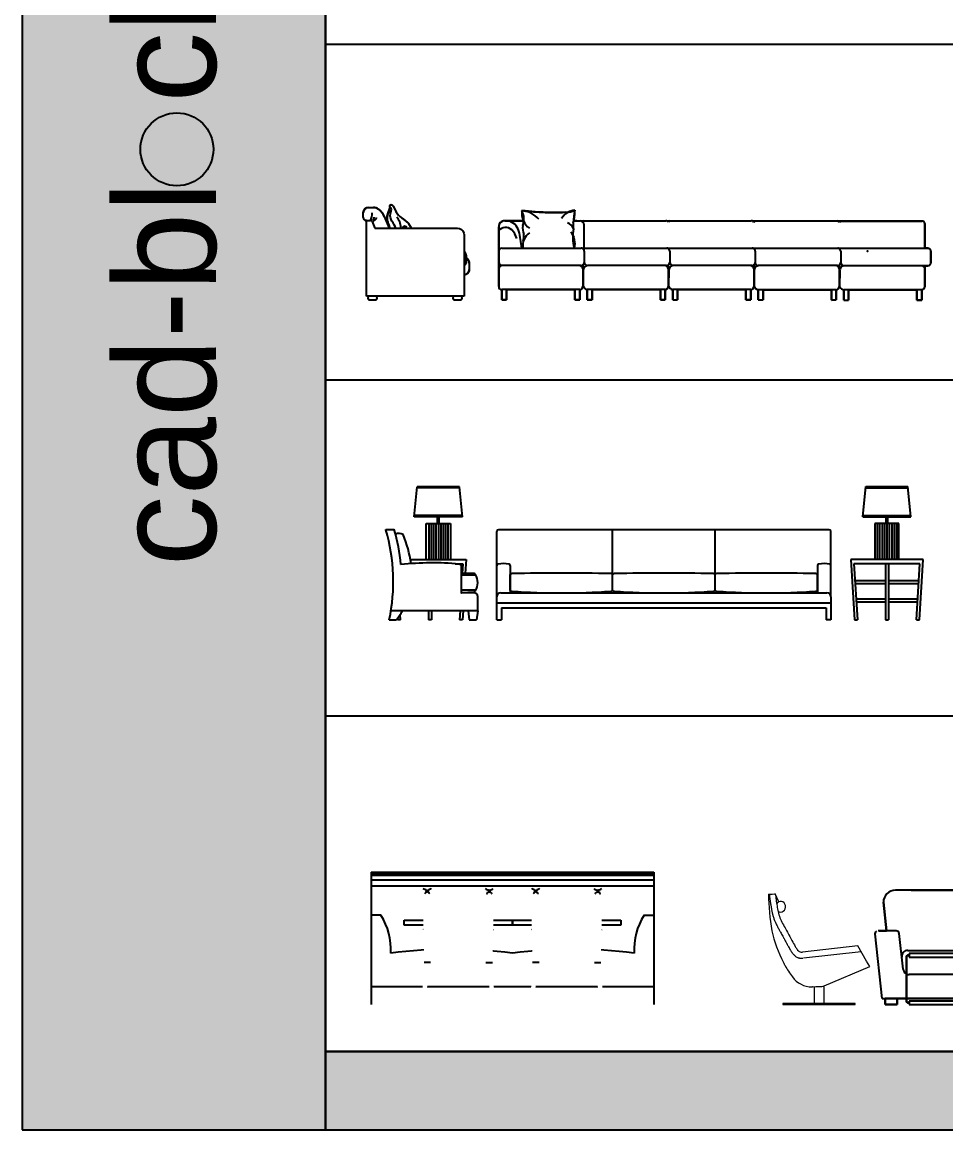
# Model space of a CAD drawing. Header units: millimetres. Extents: x 4532 to 35436, y 20123 to 38427.
# Drawn here: x 4532 to 12199, y 20123 to 29318 of the extents above; entities that cross this region are included whole.
import ezdxf

# ---------------------------------------------------------------- set-up
doc = ezdxf.new("R2010")
doc.units = ezdxf.units.MM
doc.set_wipeout_variables(frame=1)
doc.layers.add('www.cad-blocks.net', color=7, linetype='Continuous')
doc.styles.get("Standard").update_dxf_attribs({"font": 'arial.ttf'})

# ---------------------------------------------------------------- blocks, each defined once
blk = doc.blocks.new('A$C1F6B1EBF')
for p, q in [((0.6, 733.4), (4.7, 745.8)), ((4.7, 745.8), (12.9, 757.1)), ((12.9, 757.1), (22.5, 764.4)), ((22.5, 764.4), (32, 768.3)), ((32, 768.3), (41.7, 769.9)), ((41.7, 769.9), (91.9, 769.6)), ((44, 770), (84.7, 770)), ((91.9, 769.6), (106.1, 766.4)), ((106.1, 766.4), (125.2, 756.1)), ((125.2, 756.1), (142.9, 740.2)), ((142.9, 740.2), (155.7, 725.2)), ((206.5, 723.5), (220.9, 762.1)), ((218.9, 783), (223, 789)), ((219.7, 778), (218.9, 783)), ((223.9, 771.7), (219.7, 778)), ((220.9, 762.1), (223.9, 771.7)), ((223, 789), (231.4, 792.7)), ((231.4, 792.7), (237.6, 791.2)), ((237.6, 791.2), (242.3, 787.7)), ((242.3, 787.7), (250.4, 776.9)), ((250.4, 776.9), (259.4, 759.2)), ((259.4, 759.2), (271.9, 733.3)), ((0, 727.1), (0.6, 733.4)), ((0, 687.5), (0, 727.1)), ((0, 687.5), (0, 726)), ((0.6, 681.7), (0, 687.5)), ((4.9, 671.8), (0.6, 681.7)), ((13.8, 663.6), (4.9, 671.8)), ((20, 661), (13.8, 663.6)), ((27.5, 660), (20, 661)), ((27.5, 33), (27.5, 660)), ((27.5, 660), (60.5, 660)), ((27.5, 33), (27.5, 660)), ((72.6, 652), (95.7, 597.8)), ((155.7, 725.2), (173.8, 695.1)), ((173.8, 695.1), (184.2, 670.7)), ((173.8, 695.1), (215.3, 597.8)), ((184.2, 670.7), (201.6, 630)), ((197.7, 675.3), (199.2, 696.1)), ((201.2, 653.1), (197.7, 675.3)), ((199.2, 696.1), (206.5, 723.5)), ((207.9, 632.4), (201.2, 653.1)), ((271.9, 733.3), (291.7, 705.9)), ((291.7, 705.9), (321, 680.6)), ((321, 680.6), (351.7, 656.6)), ((351.7, 656.6), (374.6, 635)), ((95.7, 597.8), (781.5, 597.8)), ((201.6, 630), (215.3, 597.8)), ((215.4, 610.1), (207.9, 632.4)), ((215.3, 597.8), (219.4, 597.8)), ((219.4, 597.8), (215.4, 610.1)), ((374.6, 635), (390.2, 614.7)), ((390.2, 614.7), (398.3, 597.8)), ((398.3, 597.8), (781.5, 597.8)), ((781.5, 597.8), (799.5, 594.8)), ((799.5, 594.8), (816.2, 585.5)), ((816.2, 585.5), (826.9, 573.9)), ((826.9, 573.9), (834.7, 557)), ((834.7, 557), (836.5, 542.8)), ((836.5, 542.7), (836, 286)), ((836.5, 542.8), (836.2, 405.2)), ((836.2, 405.2), (842.8, 398)), ((842.8, 398), (849.4, 385.6)), ((849.4, 385.6), (852.5, 368.5)), ((852.5, 368.5), (852.5, 348.8)), ((852.5, 368.5), (852.5, 348.8)), ((836, 286), (836, 211.2)), ((852.5, 348.8), (862.5, 343.1)), ((852.5, 348.8), (852.5, 308)), ((862.5, 343.1), (874.2, 329.8)), ((874.2, 329.8), (879.7, 312.8)), ((879.7, 312.8), (880, 308)), ((880, 308), (880, 255.2)), ((880, 308), (880, 255.2)), ((844.7, 212.1), (836, 211.2)), ((836, 211.2), (836, 33)), ((836, 211.2), (836, 33)), ((856, 216), (844.7, 212.1)), ((867.1, 224.1), (856, 216)), ((874.2, 233.3), (867.1, 224.1)), ((878.5, 243.7), (874.2, 233.3)), ((880, 255.2), (878.5, 243.7)), ((49.5, 33), (27.5, 33)), ((49.5, 33), (27.5, 33)), ((836, 33), (49.5, 33)), ((753.5, 33), (104.5, 33)), ((836, 33), (808.5, 33)), ((104.5, 0), (49.5, 0)), ((808.5, 0), (753.5, 0))]:
    blk.add_line(p, q)
at = {"ltscale": 40}
for p, q in [((104.5, 33), (49.5, 33)), ((808.5, 33), (753.5, 33))]:
    blk.add_line(p, q, dxfattribs=at)
for centre, radius, start, end in [((44, 726), 44, 90, 180), ((84.7, 704), 66, 52.11032, 90), ((23.1, 624.9), 166.3, 24.99914, 52.11032), ((27.5, 687.5), 27.5, 180, 270), ((-85.1, 725.5), 159.6, 335.76801, 359.93176), ((60.5, 646.8), 13.2, 23.09682, 90), ((64.7, 705), 51.8, 283.04743, 337.80231), ((61, 688.3), 28.7, 306.83359, 359.98797), ((668.5, 751.9), 474.8, 195.82685, 198.94025), ((803, 368.5), 49.5, 0, 47.80727), ((829.2, 308.3), 23.3, 286.93736, 359.32285), ((836, 308), 44, 0, 67.97569), ((836, 255.2), 44, 270, 0), ((56.3, 16.5), 17.9, 112.52298, 247.47702), ((97.6, 16.5), 17.9, 292.52298, 67.47702), ((760.3, 16.5), 17.9, 112.52298, 247.47702), ((801.6, 16.5), 17.9, 292.52298, 67.47702)]:
    blk.add_arc(centre, radius, start, end)
for points, knots in [([(220.9, 762.1), (216.7, 751.3), (205.6, 723.2), (191.7, 674.6), (205.1, 639.6), (211.7, 622.4)], [0, 0, 0, 0, 43.880011, 113.88811, 181.105503, 181.105503, 181.105503, 181.105503]), ([(270.1, 597.8), (266.3, 615.4), (231.8, 653.8), (216.9, 710.6), (244, 756.6), (213.2, 780.5), (241, 805.9), (263.4, 745.9), (294.4, 695.1), (354.7, 660.8), (392.3, 615.5), (398.3, 597.8)], [250.972035, 250.972035, 250.972035, 250.972035, 331.298297, 407.414024, 468.074445, 497.23843, 508.759059, 583.909754, 635.076571, 760.97864, 832.377531, 832.377531, 832.377531, 832.377531]), ([(309.8, 597.8), (309.9, 597.9), (314.7, 639.3), (297.2, 663.4), (279.6, 687.5)], [135.008283, 135.008283, 135.008283, 135.008283, 135.216661, 253.286016, 253.286016, 253.286016, 253.286016]), ([(361.9, 605.4), (353, 610.2), (338.5, 618), (325.7, 604), (321.4, 597.8)], [0, 0, 0, 0, 33.595918, 54.293624, 54.293624, 54.293624, 54.293624])]:
    blk.add_open_spline(points, degree=3, knots=knots)
blk = doc.blocks.new('A$C3D852B6F')
for p, q in [((192, 742.6), (191.2, 726)), ((301.9, 731.6), (192, 742.6)), ((605.8, 741.6), (587.1, 735)), ((630.9, 746), (605.8, 741.6)), ((631.6, 717.6), (630.9, 746)), ((33, 656.4), (11.5, 642.5)), ((50.1, 658.3), (33, 656.4)), ((206, 658.3), (50.1, 658.3)), ((50.1, 658.3), (75.1, 658.3)), ((75.1, 658.3), (208.8, 658.3)), ((191.2, 726), (193.9, 696.3)), ((193.9, 696.3), (202, 667.9)), ((202, 667.9), (206, 658.3)), ((435.5, 726.4), (301.9, 731.6)), ((578.1, 730.6), (435.5, 726.4)), ((587.1, 735), (578.1, 730.6)), ((619.6, 658.3), (677.6, 658.3)), ((622.9, 658.3), (625.1, 667.1)), ((648.6, 658.3), (622.9, 658.3)), ((625.1, 667.1), (628.8, 686.1)), ((628.8, 686.1), (631.6, 717.6)), ((3516.1, 656.7), (648.6, 658.3)), ((710.2, 658.3), (1387.2, 658.3)), ((1419.8, 658.3), (2096.8, 658.3)), ((2129.4, 657.5), (2806.5, 657.5)), ((2839.1, 656.7), (3516.1, 656.7)), ((3519.5, 656.4), (3516.1, 656.7)), ((3530.2, 650.8), (3519.5, 656.4)), ((3534.5, 644.5), (3530.2, 650.8)), ((3536.1, 636.7), (3534.5, 644.5)), ((3.4, 629.4), (0, 612)), ((0, 612), (0.1, 608.3)), ((0.1, 608.3), (0.1, 112.3)), ((0.1, 112.3), (0.1, 608.3)), ((11.5, 642.5), (3.4, 629.4)), ((709.8, 407.4), (709.8, 623.5)), ((3536, 430.8), (3536.1, 636.7)), ((3536.1, 636.7), (3536, 430.8)), ((25.1, 432.4), (685.1, 432.4)), ((709.8, 432.4), (1394.8, 432.4)), ((710.1, 407.4), (710.1, 312.4)), ((1394.8, 432.4), (2104.4, 432.4)), ((1419.8, 407.4), (1419.8, 312.4)), ((2104.4, 432.4), (2814, 431.6)), ((2129.4, 407.4), (2129.4, 312.4)), ((2814, 431.6), (3562.3, 430.8)), ((2839, 406.6), (2839, 311.6)), ((3562.3, 430.8), (3536, 430.8)), ((3568.7, 429.3), (3562.3, 430.8)), ((3578.5, 423.2), (3568.7, 429.3)), ((3585.6, 412.4), (3578.5, 423.2)), ((3587.3, 405.8), (3585.6, 412.4)), ((3587.3, 310.8), (3587.3, 405.8)), ((3587.3, 405.8), (3587.3, 310.8)), ((683.1, 287.4), (27.1, 287.4)), ((697.4, 291.9), (697.4, 112.3)), ((1392.8, 287.4), (736.8, 287.4)), ((1407, 291.9), (1407, 112.3)), ((2102.4, 287.4), (1446.4, 287.4)), ((2116.7, 291.9), (2116.7, 112.3)), ((2812, 286.6), (2156, 286.6)), ((2826.3, 291), (2826.3, 111.5)), ((3560.3, 285.8), (2865.7, 285.8)), ((3535.9, 113.2), (3535.9, 285.8)), ((3535.9, 285.8), (3560.3, 285.8)), ((3535.9, 285.8), (3535.9, 110.7)), ((3560.3, 285.8), (3564.7, 286.3)), ((3564.7, 286.3), (3570.8, 288.2)), ((3570.8, 288.2), (3574.5, 290.2)), ((3574.5, 290.2), (3582.1, 297.5)), ((3582.1, 297.5), (3586, 305.1)), ((3586, 305.1), (3587.3, 310.8)), ((703.5, 112), (705, 254.4)), ((1413.1, 112), (1414.7, 254.4)), ((2122.7, 111.2), (2124.3, 253.6)), ((2832.4, 110.4), (2833.9, 252.8)), ((0.1, 112.3), (1.6, 103.7)), ((1.6, 103.7), (7.5, 94.6)), ((7.5, 94.6), (15.8, 89.1)), ((678.3, 88), (687.3, 92.2)), ((687.3, 92.2), (691.9, 96.6)), ((691.9, 96.6), (696.4, 105.1)), ((696.4, 105.1), (697.4, 112.3)), ((697.4, 112.3), (703.5, 112.2)), ((703.5, 112.2), (706.5, 106.1)), ((706.5, 106.1), (714.3, 96.9)), ((714.3, 96.9), (721.8, 91.6)), ((1393.9, 90.3), (1403.1, 98.8)), ((1403.1, 98.8), (1406.6, 107.8)), ((1406.6, 107.8), (1407, 112.3)), ((1407, 112.3), (1413.1, 112.2)), ((1413.1, 112.2), (1416.5, 105.6)), ((1416.5, 105.6), (1423.1, 97.6)), ((1423.1, 97.6), (1431.5, 91.6)), ((2097.2, 87.9), (2109.3, 94.6)), ((2109.3, 94.6), (2115.7, 105.5)), ((2115.7, 105.5), (2123.6, 109.2)), ((2123.6, 109.2), (2130, 99.5)), ((2130, 99.5), (2137.2, 93.2)), ((2137.2, 93.2), (2148.1, 87.9)), ((2808.3, 87.5), (2825, 103.4)), ((2825, 103.4), (2832.4, 110.4)), ((2832.4, 110.4), (2838.8, 99.7)), ((2838.8, 99.7), (2844.8, 93.9)), ((2844.8, 93.9), (2857.6, 87.1)), ((3519.9, 87.4), (3531.3, 96.2)), ((3531.3, 96.2), (3535.8, 107.9)), ((3535.8, 107.9), (3535.9, 113.2)), ((15.8, 89.1), (22.9, 87.4)), ((22.9, 87.4), (25.1, 87.3)), ((25.1, 87.3), (25.1, 2.4)), ((65.1, 87.3), (25.1, 87.3)), ((25.1, 2.4), (25.1, 87.3)), ((25.1, 2.4), (65.1, 2.4)), ((65.1, 2.4), (25.1, 2.4)), ((65.1, 2.4), (65.1, 87.3)), ((65.1, 87.3), (632.4, 87.3)), ((632.4, 87.3), (65.1, 87.3)), ((65.1, 87.3), (65.1, 2.4)), ((632.4, 87.3), (632.4, 2.4)), ((632.4, 2.4), (632.4, 87.3)), ((672.4, 87.3), (632.4, 87.3)), ((632.4, 2.4), (672.4, 2.4)), ((672.4, 2.4), (632.4, 2.4)), ((672.4, 87.3), (678.3, 88)), ((672.4, 2.4), (672.4, 87.3)), ((672.4, 87.3), (672.4, 2.4)), ((721.8, 91.6), (732, 87.8)), ((732, 87.8), (734.8, 87.8)), ((734.8, 87.8), (734.8, 2.4)), ((734.8, 2.4), (734.8, 87.3)), ((774.8, 87.3), (734.8, 87.3)), ((734.8, 2.4), (774.8, 1.6)), ((774.8, 1.6), (734.8, 1.6)), ((774.8, 1.6), (774.8, 87.3)), ((774.8, 87.3), (1342, 87.3)), ((1342, 87.3), (774.8, 87.3)), ((774.8, 87.3), (774.8, 2.4)), ((1342, 87.3), (1342, 1.6)), ((1342, 2.4), (1342, 87.3)), ((1382, 87.3), (1342, 87.3)), ((1342, 1.6), (1382, 1.6)), ((1382, 1.6), (1342, 1.6)), ((1382, 87.3), (1387.2, 87.8)), ((1382, 1.6), (1382, 87.3)), ((1382, 87.3), (1382, 2.4)), ((1387.2, 87.8), (1393.9, 90.3)), ((1431.5, 91.6), (1438.5, 88.7)), ((1438.5, 88.7), (1444.4, 88.7)), ((1444.4, 88.7), (1444.4, 2.4)), ((1444.4, 2.4), (1444.4, 87.3)), ((1484.4, 87.3), (1444.4, 87.3)), ((1444.4, 2.4), (1484.4, 2.4)), ((1444.4, 2.4), (1484.4, 2.4)), ((1484.4, 2.4), (1484.4, 87.3)), ((1484.4, 87.3), (2051.7, 87.3)), ((2051.7, 87.3), (1484.4, 87.3)), ((1484.4, 87.3), (1484.4, 2.4)), ((2051.7, 87.3), (2051.7, 1.6)), ((2051.7, 2.4), (2051.7, 87.3)), ((2091.7, 87.3), (2051.7, 87.3)), ((2051.7, 1.6), (2091.7, 2.4)), ((2091.7, 1.6), (2051.7, 1.6)), ((2091.7, 87.3), (2097.2, 87.9)), ((2091.7, 2.4), (2091.7, 87.3)), ((2091.7, 87.3), (2091.7, 2.4)), ((2148.1, 87.9), (2154, 86.5)), ((2154, 86.5), (2154, 1.6)), ((2154, 1.6), (2154, 86.5)), ((2194, 86.5), (2154, 86.5)), ((2154, 1.6), (2194, 1.6)), ((2154, 1.6), (2194, 1.6)), ((2194, 1.6), (2194, 86.5)), ((2194, 86.5), (2761.3, 86.5)), ((2761.3, 86.5), (2194, 86.5)), ((2194, 86.5), (2194, 1.6)), ((2761.3, 86.5), (2761.3, 0.8)), ((2761.3, 1.6), (2761.3, 86.5)), ((2801.3, 86.5), (2761.3, 86.5)), ((2761.3, 0.8), (2801.3, 1.6)), ((2801.3, 0.8), (2761.3, 0.8)), ((2801.3, 86.5), (2808.3, 87.5)), ((2801.3, 1.6), (2801.3, 86.5)), ((2801.3, 86.5), (2801.3, 1.6)), ((2857.6, 87.1), (2863.7, 85.7)), ((2863.7, 85.7), (2863.7, 0.8)), ((2863.7, 0.8), (2863.7, 85.7)), ((2903.7, 85.7), (2863.7, 85.7)), ((2863.7, 0.8), (2903.7, 0.8)), ((2863.7, 0.8), (2903.7, 0.8)), ((2903.7, 0.8), (2903.7, 85.7)), ((2903.7, 85.7), (3470.9, 85.7)), ((2903.7, 85.7), (2903.7, 0.8)), ((3470.9, 85.7), (2903.7, 85.7)), ((3470.9, 85.7), (3470.9, 0)), ((3510.9, 85.7), (3470.9, 85.7)), ((3470.9, 0.8), (3470.9, 85.7)), ((3470.9, 0), (3510.9, 0.8)), ((3510.9, 85.7), (3519.9, 87.4)), ((3510.9, 0.8), (3510.9, 85.7)), ((3510.9, 85.7), (3510.9, 0.8)), ((3510.9, 0), (3470.9, 0))]:
    blk.add_line(p, q)
for centre, radius, start, end in [((353.1, 726), 161.9, 174.11002, 233.4289), ((446.8, 2726.7), 2000.4, 262.68362, 273.76459), ((177.8, 539), 204.1, 40.4189, 85.9871), ((62.3, 673), 147.3, 338.30173, 28.22636), ((642.1, 608.9), 137.6, 94.68033, 150.37103), ((579.4, 824.9), 94.2, 256.30047, 303.14248), ((374.7, 724.9), 257, 341.30581, 4.69516), ((1977, 528.2), 1363.6, 170.81082, 175.19015), ((46.5, 612), 46.5, 85.46897, 184.53103), ((55.9, 544.6), 115.3, 14.34375, 80.41251), ((669.3, 618.3), 40.8, 7.28527, 78.30383), ((711.7, 645.9), 12.5, 97.12934, 179.29277), ((1387.6, 633.8), 24.5, 30.06019, 91.03819), ((1421.4, 645.9), 12.5, 97.12934, 179.29277), ((2098.7, 637), 21.4, 22.78061, 95.13572), ((2131, 645.1), 12.5, 97.12934, 179.29277), ((2806.4, 632.9), 24.6, 28.03721, 89.87912), ((2840.6, 644.3), 12.5, 97.12934, 179.29277), ((3516.1, 636.7), 20, 359.97579, 90), ((57.3, 533.7), 70.5, 43.87668, 144.16729), ((-21.4, 457.7), 179.9, 17.31461, 43.93364), ((-842.4, 328.9), 1039.1, 5.71562, 13.59536), ((338, 600.1), 140.1, 172.46324, 202.98304), ((326.9, 451.4), 127.8, 123.37033, 188.55493), ((558.7, 579.6), 62, 10.66892, 79.60576), ((492.7, 470.7), 141.3, 344.27849, 41.16781), ((1034, 528.1), 419.1, 171.35663, 193.19242), ((2585.8, 680.7), 1968.2, 181.11236, 182.60946), ((56.7, 532.7), 152.8, 343.76996, 4.77672), ((28.7, 403.9), 28.7, 97.02328, 172.97672), ((681.6, 403.9), 28.7, 56.67553, 82.97672), ((681.6, 403.9), 28.7, 7.02328, 56.67553), ((1391.3, 403.9), 28.7, 56.67553, 82.97672), ((1391.3, 403.9), 28.7, 7.02328, 56.67553), ((2100.9, 403.9), 28.7, 56.67553, 82.97672), ((2100.9, 403.9), 28.7, 7.02328, 56.67553), ((2810.5, 403.1), 28.7, 56.67553, 82.97672), ((2810.5, 403.1), 28.7, 7.02328, 56.67553), ((3558.8, 402.3), 28.7, 56.67553, 82.97672), ((3558.8, 402.3), 28.7, 7.02328, 56.67553), ((28.1, 315.5), 28.1, 186.25383, 268.15137), ((28.1, 259.4), 28.1, 91.84863, 173.74617), ((669.5, 259.4), 28.1, 6.25383, 88.15137), ((682.2, 315.5), 28.1, 271.84863, 302.7024), ((682.2, 315.5), 28.1, 302.7024, 353.74617), ((740.8, 251.8), 35.9, 96.43482, 175.81249), ((737.4, 314.8), 27.3, 184.89561, 268.72576), ((1379.1, 259.4), 28.1, 6.25383, 88.15137), ((1391.9, 315.5), 28.1, 271.84863, 302.7024), ((1391.9, 315.5), 28.1, 302.7024, 353.74617), ((1450.4, 251.8), 35.9, 96.43482, 175.81249), ((1447.3, 315.5), 28.1, 186.25383, 268.15137), ((2088.8, 259.4), 28.1, 6.25383, 88.15137), ((2101.5, 315.5), 28.1, 271.84863, 302.7024), ((2101.5, 315.5), 28.1, 302.7024, 353.74617), ((2160.1, 251), 35.9, 96.43482, 175.81249), ((2156.9, 314.7), 28.1, 186.25383, 268.15137), ((2798.4, 258.6), 28.1, 6.25383, 88.15137), ((2811.1, 314.7), 28.1, 271.84863, 302.7024), ((2811.1, 314.7), 28.1, 302.7024, 353.74617), ((2869.7, 250.2), 35.9, 96.43482, 175.81249), ((2866.6, 313.9), 28.1, 186.25383, 268.15137), ((3508, 257.7), 28.1, 6.25383, 88.15137), ((3559.4, 313.9), 28.1, 271.84863, 302.7024), ((3559.4, 313.9), 28.1, 302.7024, 353.74617), ((25.1, 112.3), 25, 180, 270), ((672.4, 112.3), 25, 270, 0), ((741, 127.4), 40.6, 202.24283, 261.1426), ((1382, 112.3), 25, 270, 0), ((1450.7, 127.4), 40.6, 202.24283, 261.1426), ((2091.7, 112.3), 25, 270, 0), ((2160.3, 126.6), 40.6, 202.24283, 261.1426), ((2801.3, 111.5), 25, 270, 0), ((2869.9, 125.8), 40.6, 202.24283, 261.1426), ((3510.9, 110.7), 25, 270, 0)]:
    blk.add_arc(centre, radius, start, end)
blk.add_point((3060.1, 405.8))
blk = doc.blocks.new('IEL-TUFF')
at = {"color": 0, "linetype": 'ByBlock'}
blk.add_circle((0, 0), 15, dxfattribs=at)
for centre, start, end in [((-149, -178), 53.7697, 67.0131), ((149, -178), 112.9869, 126.2303), ((149, -178), 133.6321, 144.4261), ((-149, -178), 35.5739, 46.3679)]:
    blk.add_arc(centre, 232, start, end, dxfattribs=at)
blk = doc.blocks.new('A$C43D42614')
at = {"linetype": 'ByBlock'}
for p, q in [((0, 1100), (0, 0)), ((0, 1100), (2346.4, 1100)), ((0, 1090), (2346.4, 1090)), ((0, 1075), (2346.4, 1075)), ((0, 1035), (2346.4, 1035)), ((2346.4, 1100), (2346.4, 0)), ((0, 985), (2346.4, 985)), ((81.2, 742.4), (0, 742.4)), ((2264.6, 742.4), (2345.8, 742.4)), ((0, 150), (2346.4, 150))]:
    blk.add_line(p, q, dxfattribs=at)
for p, q in [((272.5, 700), (1172.9, 700)), ((272.5, 660), (272.5, 700)), ((1172.9, 660), (272.5, 660)), ((1172.9, 700), (1172.9, 660)), ((1172.9, 700), (2073.3, 700)), ((1172.9, 660), (1172.9, 700)), ((2073.3, 660), (1172.9, 660)), ((2073.3, 700), (2073.3, 660))]:
    blk.add_line(p, q)
for centre, radius, start, end in [((-369.8, 458.2), 533, 356.70602, 32.21449), ((2715.5, 458.2), 533, 147.78551, 183.29398), ((667.6, -3616.8), 4075.9, 82.8788, 97.1212), ((1678.2, -3616.8), 4075.9, 82.8788, 97.1212)]:
    blk.add_arc(centre, radius, start, end, dxfattribs=at)
at = {"extrusion": (0, 0, -1), "yscale": 0.5625, "zscale": -0.5625}
for p, xscale, rotation in [((-465.3, 942.5), -0.5625000000000339, 1.98902579207072e-05), ((-980.1, 942.5), 0.5625000000000339, 1.98902579150168e-05), ((-1365.6, 942.5), -0.5625000000000339, 1.98902579207072e-05), ((-1880.5, 942.5), 0.5625000000000339, 1.98902579150168e-05), ((-722.7, 774.2), 0.5625000000000339, 1.98902579150168e-05), ((-1623.1, 774.2), 0.5625000000000339, 1.98902579150168e-05), ((-465.3, 605.9), -0.5625000000000339, 1.98902579207072e-05), ((-980.1, 605.9), 0.5625000000000339, 1.98902579150168e-05), ((-1365.6, 605.9), -0.5625000000000339, 1.98902579207072e-05), ((-1880.5, 605.9), 0.5625000000000339, 1.98902579150168e-05)]:
    blk.add_blockref('IEL-TUFF', p, dxfattribs=dict(at, xscale=xscale, rotation=rotation))
at = {"extrusion": (0, 0, -1), "xscale": 0.5625, "yscale": 0.5625, "zscale": -0.5625}
for p in [(-980.1, 942.5), (-1880.5, 942.5), (-980.1, 605.9), (-1880.5, 605.9)]:
    blk.add_blockref('IEL-TUFF', p, dxfattribs=at)
for points in [[(1005.8, 351), (1015.8, 800), (1015.8, 865.1), (429.6, 865.1), (429.6, 800), (439.6, 351), (438.6, 351), (419.6, 0), (441.6, 0), (468.6, 175), (492.6, 351), (952.8, 351), (976.8, 175), (1003.8, 0), (1025.8, 0), (1006.8, 351)], [(1906.2, 351), (1916.2, 800), (1916.2, 865.1), (1330, 865.1), (1330, 800), (1340, 351), (1339, 351), (1320, 0), (1341.9, 0), (1368.9, 175), (1393, 351), (1853.2, 351), (1877.2, 175), (1904.2, 0), (1926.2, 0), (1907.2, 351)]]:
    blk.add_wipeout(points)
for p, q in [((492.6, 351), (438.6, 351)), ((952.8, 351), (1006.8, 351)), ((1393, 351), (1339, 351)), ((1853.2, 351), (1907.2, 351))]:
    blk.add_line(p, q)
blk = doc.blocks.new('A$C676A3E4D')
for p, q in [((1769.2, 950), (1054.9, 950)), ((1185.7, 950), (1412.1, 950)), ((1412.1, 950), (2483.4, 950)), ((1769.2, 950), (2483.4, 950)), ((980.5, 612.4), (954.9, 850)), ((954.9, 850), (980.5, 612.4)), ((2583.4, 850), (2557.8, 612.4)), ((2583.4, 850), (2557.8, 612.4)), ((886.7, 587.4), (888.1, 595.6)), ((944.9, 50), (886.7, 587.4)), ((888.1, 595.6), (893.1, 604.1)), ((893.1, 604.1), (900.7, 609.8)), ((1061.4, 612.4), (911.7, 612.4)), ((918.7, 612.4), (980.5, 612.4)), ((1118.4, 294.6), (1086.3, 590.1)), ((2420, 294.6), (2452.1, 590.1)), ((2476.9, 612.4), (2626.6, 612.4)), ((2557.8, 612.4), (2626.6, 612.4)), ((2593.4, 50), (2651.5, 584.7)), ((2651.5, 584.7), (2593.4, 50)), ((1118.4, 294.6), (1107.5, 394.6)), ((1142.8, 397.5), (1142.8, 28.6)), ((1146.8, 397.5), (1146.8, 28.6)), ((1167.8, 410), (1155.3, 410)), ((1167.8, 406), (1155.3, 406)), ((1157.2, 450), (2381.1, 450)), ((2370.5, 425), (1167.8, 425)), ((1167.8, 425), (1167.8, 395)), ((1167.8, 395), (1753.4, 395)), ((1778.4, 410), (1753.4, 410)), ((1753.4, 410), (1753.4, 16.1)), ((1778.4, 16.1), (1778.4, 410)), ((1778.4, 395), (2370.5, 395)), ((2370.5, 395), (2370.5, 425)), ((2370.5, 410), (2383, 410)), ((2370.5, 406), (2383, 406)), ((2391.5, 397.5), (2391.5, 28.6)), ((2395.5, 397.5), (2395.5, 28.6)), ((2420, 294.6), (2430.8, 394.6)), ((1753.4, 250), (1168.1, 250)), ((2370.3, 250), (1778.4, 250)), ((944.9, 50), (1753.4, 50)), ((969.9, 0), (969.9, 50)), ((1069.9, 50), (969.9, 50)), ((969.9, 50), (969.9, 0)), ((1753.4, 50), (1069.9, 50)), ((1069.9, 50), (1069.9, 0)), ((1069.9, 0), (1069.9, 50)), ((1155.3, 20.1), (1167.8, 20.1)), ((1155.3, 16.1), (1167.8, 16.1)), ((1753.4, 30), (1167.8, 30)), ((1167.8, 30), (1167.8, 0)), ((1753.4, 16.1), (1778.4, 16.1)), ((1778.4, 50), (2391.5, 50)), ((2391.5, 50), (1778.4, 50)), ((2370.5, 30), (1778.4, 30)), ((2370.5, 0), (2370.5, 30)), ((2383, 20.1), (2370.5, 20.1)), ((2383, 16.1), (2370.5, 16.1)), ((2395.5, 50), (2593.4, 50)), ((2468.4, 50), (2395.5, 50)), ((2468.4, 0), (2468.4, 50)), ((2468.4, 0), (2468.4, 50)), ((2468.4, 50), (2568.4, 50)), ((2593.4, 50), (2568.4, 50)), ((2568.4, 50), (2568.4, 0)), ((2568.4, 50), (2568.4, 0)), ((1069.9, 0), (969.9, 0)), ((969.9, 0), (1069.9, 0)), ((1167.8, 0), (2370.5, 0)), ((2568.4, 0), (2468.4, 0)), ((2568.4, 0), (2468.4, 0))]:
    blk.add_line(p, q)
at = {"linetype": 'ByBlock', "lineweight": 0}
for p, q in [((0, 917.5), (50, 918.4)), ((0, 917.5), (8.1, 912.8)), ((7.4, 913.2), (57.8, 918.5)), ((50, 918.4), (57.8, 918.5)), ((87.1, 853.4), (57.8, 918.5)), ((3451.3, 853.4), (3480.6, 918.5)), ((3530.9, 913.2), (3480.6, 918.5)), ((3488.4, 918.4), (3480.6, 918.5)), ((3538.4, 917.5), (3488.4, 918.4)), ((3538.4, 917.5), (3530.2, 912.8)), ((742.1, 486.7), (284.6, 434.6)), ((814.9, 360.6), (742.1, 486.7)), ((2723.5, 360.6), (2796.3, 486.7)), ((2796.3, 486.7), (3253.7, 434.6)), ((769.3, 439.5), (290.3, 384.9)), ((2769, 439.5), (3248.1, 384.9)), ((464, 154.8), (841.1, 315.1)), ((841.1, 315.1), (814.9, 360.6)), ((2697.2, 315.1), (2723.5, 360.6)), ((3074.4, 154.8), (2697.2, 315.1)), ((366.2, 147), (362.5, 147)), ((366.2, 147), (395.1, 150.9)), ((366.2, 147), (395.1, 150.9)), ((380.1, 147.5), (380.1, 10)), ((395.1, 150.9), (444.4, 150.9)), ((460.1, 147.5), (460.1, 10)), ((3078.2, 147.5), (3078.2, 10)), ((3143.2, 150.9), (3093.9, 150.9)), ((3172.1, 147), (3143.2, 150.9)), ((3172.1, 147), (3143.2, 150.9)), ((3158.2, 147.5), (3158.2, 10)), ((3172.1, 147), (3175.8, 147)), ((720.1, 10), (120.1, 10)), ((120.1, 10), (120.1, 0)), ((720.1, 0), (720.1, 10)), ((2818.2, 0), (2818.2, 10)), ((2818.2, 10), (3418.2, 10)), ((3418.2, 10), (3418.2, 0)), ((120.1, 0), (720.1, 0)), ((3418.2, 0), (2818.2, 0))]:
    blk.add_line(p, q, dxfattribs=at)
for centre, radius, start, end in [((1054.9, 850), 100, 90, 180), ((2483.4, 850), 100, 0, 90), ((1061.4, 587.4), 25, 6.19857, 90), ((2476.9, 587.4), 25, 90, 173.80143), ((2626.6, 587.4), 25, 353.80143, 90), ((1157.2, 400), 50, 90, 186.19857), ((1155.3, 397.5), 12.5, 90, 180), ((1155.3, 397.5), 8.5, 90, 180), ((2381.1, 400), 50, 353.80143, 90), ((2383, 397.5), 12.5, 0, 90), ((2383, 397.5), 8.5, 0, 90), ((1168.1, 300), 50, 186.19857, 239.64997), ((2370.3, 300), 50, 300.35003, 353.80143), ((1168.1, 300), 50, 244.83153, 270), ((2370.3, 300), 50, 270, 295.16847), ((1155.3, 28.6), 12.5, 180, 270), ((1155.3, 28.6), 8.5, 180, 270), ((2383, 28.6), 12.5, 270, 0), ((2383, 28.6), 8.5, 270, 0)]:
    blk.add_arc(centre, radius, start, end)
for centre, radius, start, end in [((2048, 956.3), 2048.3, 181.0865, 189.62638), ((1490.4, 956.3), 2048.3, 350.37362, 358.9135), ((1055.6, 838.3), 1051.3, 192.32968, 207.6652), ((2482.8, 838.3), 1051.3, 332.3348, 347.67032), ((362.5, 347), 200, 215.55489, 270), ((3175.8, 347), 200, 270, 324.44511), ((444.4, 200.9), 50, 270, 293.01914), ((3093.9, 200.9), 50, 246.98086, 270)]:
    blk.add_arc(centre, radius, start, end, dxfattribs=at)
blk.add_ellipse((103.1, 812.5), major_axis=(0, 45), ratio=0.864271, start_param=2.50598, end_param=7.326772, dxfattribs=at)
at = {"linetype": 'ByBlock', "lineweight": 0, "extrusion": (0, 0, -1)}
blk.add_ellipse((3435.2, 812.5), major_axis=(0, 45), ratio=0.864271, start_param=2.50598, end_param=7.326772, dxfattribs=at)
at = {"linetype": 'ByBlock', "lineweight": 0}
for points, knots in [([(8.1, 912.8), (9.2, 903.1), (10.4, 893.2), (12, 879.7), (12.5, 876.3), (13.4, 869.4), (13.9, 865.9), (14.6, 860.9), (14.9, 859.4), (15.3, 856.4), (15.6, 854.9), (16.3, 850.4), (16.7, 847.4), (18.2, 838.6), (19.2, 832.8), (20.8, 823.4), (21.4, 819.8), (22.3, 814.8), (22.5, 813.4), (22.9, 811.1), (23.1, 810.1), (23.4, 808.1), (23.6, 807.1), (24.1, 804.2), (24.4, 802.2), (25.4, 796.1), (26.1, 792), (27.5, 784.4), (28.1, 780.8), (29.4, 774.4), (29.9, 771.5), (31.2, 765.5), (31.9, 762.4), (33.2, 757), (33.7, 754.6), (34.9, 750.1), (35.5, 747.8), (37.3, 740.9), (38.6, 736.4), (42.8, 722.8), (45.9, 713.9), (50.3, 702.6), (51.3, 700.1), (53.3, 695.1), (54.3, 692.7), (57.5, 685.3), (59.6, 680.5), (66.3, 666.3), (70.9, 657.1), (80.3, 639.2), (85, 630.5), (92, 617.9), (94.3, 613.9), (98.1, 607.1), (99.7, 604.3), (104.3, 596.2), (107.3, 590.7), (113.5, 579.6), (116.6, 573.9), (121.7, 564.5), (123.7, 560.8), (126.5, 555.6), (127.2, 554.2), (128.8, 551.2), (129.6, 549.8), (131.9, 545.3), (133.5, 542.3), (138.2, 533.2), (141.4, 527), (146.7, 517.1), (148.6, 513.4), (151.5, 508.1), (152.5, 506.4), (154.3, 503), (155.2, 501.3), (158, 496.3), (159.9, 493), (165.5, 483.3), (169.2, 476.9), (174.1, 468.4), (175.4, 466.1), (177.6, 462.4), (178.4, 460.9), (179.7, 458.8), (180, 458.1), (180.8, 456.8), (181.2, 456.1), (182.4, 453.9), (183.3, 452.5), (186, 447.7), (188.1, 444.3), (191.4, 439), (192.5, 437.3), (194.4, 434.5), (195.2, 433.3), (196.7, 431.1), (197.4, 430.2), (198.9, 428.2), (199.6, 427.2), (202, 424.1), (203.7, 422), (207.7, 417.3), (210.2, 414.6), (215.7, 409.2), (218.7, 406.5), (224.8, 401.7), (227.7, 399.7), (234, 395.8), (237.5, 394), (242.5, 391.8), (243.9, 391.2), (246, 390.4), (246.6, 390.2), (247.8, 389.8), (248.3, 389.6), (250.1, 389), (251.2, 388.7), (254.6, 387.7), (256.8, 387.2), (262.3, 386.1), (265.5, 385.6), (271.3, 385), (274.1, 384.8), (279.2, 384.6), (281.5, 384.6), (284.1, 384.6), (284.6, 384.6), (285, 384.6)], [0, 0, 0, 0, 29.405826, 29.405826, 39.208122, 39.208122, 49.235779, 49.235779, 53.556176, 53.556176, 57.876572, 57.876572, 66.517366, 66.517366, 83.798953, 83.798953, 94.843879, 94.843879, 99.177226, 99.177226, 102.196475, 102.196475, 105.215725, 105.215725, 111.254225, 111.254225, 123.331223, 123.331223, 133.376852, 133.376852, 141.366525, 141.366525, 149.854393, 149.854393, 156.059333, 156.059333, 162.264274, 162.264274, 174.674154, 174.674154, 199.493915, 199.493915, 206.622748, 206.622748, 213.751581, 213.751581, 228.009248, 228.009248, 256.524581, 256.524581, 285.039914, 285.039914, 298.761051, 298.761051, 308.209348, 308.209348, 327.105942, 327.105942, 347.119986, 347.119986, 360.145594, 360.145594, 365.293645, 365.293645, 370.441695, 370.441695, 380.737797, 380.737797, 401.329999, 401.329999, 413.235034, 413.235034, 418.671748, 418.671748, 424.108462, 424.108462, 434.981889, 434.981889, 456.728743, 456.728743, 464.718166, 464.718166, 469.916211, 469.916211, 472.311535, 472.311535, 474.706859, 474.706859, 479.497508, 479.497508, 489.734408, 489.734408, 494.379869, 494.379869, 497.526551, 497.526551, 500.100715, 500.100715, 502.674878, 502.674878, 507.823205, 507.823205, 514.20974, 514.20974, 520.596274, 520.596274, 525.637244, 525.637244, 530.678213, 530.678213, 532.560324, 532.560324, 533.331122, 533.331122, 534.10192, 534.10192, 535.643515, 535.643515, 538.726707, 538.726707, 543.582922, 543.582922, 548.439137, 548.439137, 553.295352, 553.295352, 554.288924, 554.288924, 554.288924, 554.288924]), ([(57.8, 918.5), (59.7, 902), (63.5, 868.8), (72.4, 819.5), (80.3, 769.7), (95.7, 720.5), (118.4, 672.8), (144.9, 626.1), (171.2, 578.8), (195.6, 530.4), (218.9, 491.1), (237.7, 457.8), (258.1, 435.5), (277.3, 434.5), (284.6, 434.6)], [0, 0, 0, 0, 50.009999, 100.099918, 150.259663, 201.249858, 254.060842, 308.291829, 362.522817, 416.374465, 471.000466, 498.731315, 532.701891, 554.288924, 554.288924, 554.288924, 554.288924]), ([(3530.2, 912.8), (3529.1, 903.1), (3528, 893.2), (3526.3, 879.7), (3525.9, 876.3), (3524.9, 869.4), (3524.4, 865.9), (3523.7, 860.9), (3523.5, 859.4), (3523, 856.4), (3522.8, 854.9), (3522.1, 850.4), (3521.6, 847.4), (3520.2, 838.6), (3519.2, 832.8), (3517.5, 823.4), (3516.9, 819.8), (3516.1, 814.8), (3515.8, 813.4), (3515.4, 811.1), (3515.3, 810.1), (3514.9, 808.1), (3514.8, 807.1), (3514.3, 804.2), (3513.9, 802.2), (3512.9, 796.1), (3512.2, 792), (3510.9, 784.4), (3510.2, 780.8), (3509, 774.4), (3508.4, 771.5), (3507.1, 765.5), (3506.5, 762.4), (3505.2, 757), (3504.6, 754.6), (3503.5, 750.1), (3502.9, 747.8), (3501, 740.9), (3499.7, 736.4), (3495.5, 722.8), (3492.4, 713.9), (3488.1, 702.6), (3487.1, 700.1), (3485.1, 695.1), (3484, 692.7), (3480.9, 685.3), (3478.7, 680.5), (3472.1, 666.3), (3467.5, 657.1), (3458.1, 639.2), (3453.3, 630.5), (3446.3, 617.9), (3444, 613.9), (3440.2, 607.1), (3438.7, 604.3), (3434.1, 596.2), (3431, 590.7), (3424.9, 579.6), (3421.7, 573.9), (3416.6, 564.5), (3414.6, 560.8), (3411.9, 555.6), (3411.1, 554.2), (3409.6, 551.2), (3408.8, 549.8), (3406.5, 545.3), (3404.9, 542.3), (3400.2, 533.2), (3396.9, 527), (3391.7, 517.1), (3389.7, 513.4), (3386.8, 508.1), (3385.9, 506.4), (3384, 503), (3383.1, 501.3), (3380.3, 496.3), (3378.4, 493), (3372.9, 483.3), (3369.2, 476.9), (3364.2, 468.4), (3362.9, 466.1), (3360.8, 462.4), (3359.9, 460.9), (3358.7, 458.8), (3358.3, 458.1), (3357.5, 456.8), (3357.1, 456.1), (3355.9, 453.9), (3355.1, 452.5), (3352.3, 447.7), (3350.3, 444.3), (3346.9, 439), (3345.8, 437.3), (3343.9, 434.5), (3343.1, 433.3), (3341.6, 431.1), (3340.9, 430.2), (3339.5, 428.2), (3338.7, 427.2), (3336.4, 424.1), (3334.7, 422), (3330.6, 417.3), (3328.1, 414.6), (3322.6, 409.2), (3319.6, 406.5), (3313.5, 401.7), (3310.6, 399.7), (3304.3, 395.8), (3300.9, 394), (3295.8, 391.8), (3294.4, 391.2), (3292.4, 390.4), (3291.8, 390.2), (3290.6, 389.8), (3290, 389.6), (3288.3, 389), (3287.1, 388.7), (3283.7, 387.7), (3281.5, 387.2), (3276, 386.1), (3272.9, 385.6), (3267, 385), (3264.3, 384.8), (3259.2, 384.6), (3256.8, 384.6), (3254.2, 384.6), (3253.8, 384.6), (3253.4, 384.6)], [0, 0, 0, 0, 29.405826, 29.405826, 39.208122, 39.208122, 49.235779, 49.235779, 53.556176, 53.556176, 57.876572, 57.876572, 66.517366, 66.517366, 83.798953, 83.798953, 94.843879, 94.843879, 99.177226, 99.177226, 102.196475, 102.196475, 105.215725, 105.215725, 111.254225, 111.254225, 123.331223, 123.331223, 133.376852, 133.376852, 141.366525, 141.366525, 149.854393, 149.854393, 156.059333, 156.059333, 162.264274, 162.264274, 174.674154, 174.674154, 199.493915, 199.493915, 206.622748, 206.622748, 213.751581, 213.751581, 228.009248, 228.009248, 256.524581, 256.524581, 285.039914, 285.039914, 298.761051, 298.761051, 308.209348, 308.209348, 327.105942, 327.105942, 347.119986, 347.119986, 360.145594, 360.145594, 365.293645, 365.293645, 370.441695, 370.441695, 380.737797, 380.737797, 401.329999, 401.329999, 413.235034, 413.235034, 418.671748, 418.671748, 424.108462, 424.108462, 434.981889, 434.981889, 456.728743, 456.728743, 464.718166, 464.718166, 469.916211, 469.916211, 472.311535, 472.311535, 474.706859, 474.706859, 479.497508, 479.497508, 489.734408, 489.734408, 494.379869, 494.379869, 497.526551, 497.526551, 500.100715, 500.100715, 502.674878, 502.674878, 507.823205, 507.823205, 514.20974, 514.20974, 520.596274, 520.596274, 525.637244, 525.637244, 530.678213, 530.678213, 532.560324, 532.560324, 533.331122, 533.331122, 534.10192, 534.10192, 535.643515, 535.643515, 538.726707, 538.726707, 543.582922, 543.582922, 548.439137, 548.439137, 553.295352, 553.295352, 554.288924, 554.288924, 554.288924, 554.288924]), ([(3480.6, 918.5), (3478.7, 902), (3474.9, 868.8), (3465.9, 819.5), (3458.1, 769.7), (3442.7, 720.5), (3420, 672.8), (3393.5, 626.1), (3367.1, 578.8), (3342.7, 530.4), (3319.4, 491.1), (3300.7, 457.8), (3280.3, 435.5), (3261.1, 434.5), (3253.7, 434.6)], [0, 0, 0, 0, 50.009999, 100.099918, 150.259663, 201.249858, 254.060842, 308.291829, 362.522817, 416.374465, 471.000466, 498.731315, 532.701891, 554.288924, 554.288924, 554.288924, 554.288924]), ([(124.4, 350.1), (128.9, 341.2), (142.2, 316), (167, 275.9), (188.9, 246), (199.8, 230.7)], [581.50196, 581.50196, 581.50196, 581.50196, 611.413165, 666.874864, 722.924122, 722.924122, 722.924122, 722.924122]), ([(3413.9, 350.1), (3409.5, 341.2), (3396.2, 316), (3371.3, 275.9), (3349.4, 246), (3338.5, 230.7)], [581.50196, 581.50196, 581.50196, 581.50196, 611.413165, 666.874864, 722.924122, 722.924122, 722.924122, 722.924122])]:
    blk.add_open_spline(points, degree=3, knots=knots, dxfattribs=at)
blk = doc.blocks.new('A$C49E43C4C')
for p, q in [((236.3, 855.1), (261.3, 1105.1)), ((611.3, 1105.1), (261.3, 1105.1)), ((636.3, 855.1), (611.3, 1105.1)), ((3959.1, 855.3), (3984.1, 1105.3)), ((3984.1, 1105.3), (4334.1, 1105.3)), ((4359.1, 855.3), (4334.1, 1105.3)), ((612.3, 1095.1), (260.3, 1095.1)), ((3983.1, 1095.3), (4335.1, 1095.3)), ((636.3, 855.1), (236.3, 855.1)), ((635.3, 865.1), (237.3, 865.1)), ((429.3, 800), (429.3, 855.1)), ((443.3, 800), (443.3, 855.1)), ((3959.1, 855.3), (4359.1, 855.3)), ((3960.1, 865.3), (4358.1, 865.3)), ((4152.1, 800.2), (4152.1, 855.3)), ((4166.1, 800.2), (4166.1, 855.3)), ((0, 748.5), (65.6, 748.5)), ((336.3, 500), (336.3, 800)), ((336.3, 800), (536.3, 800)), ((356.3, 800), (356.3, 500)), ((376.3, 800), (376.3, 500)), ((396.3, 800), (396.3, 500)), ((416.3, 800), (416.3, 500)), ((436.3, 800), (436.3, 500)), ((456.3, 800), (456.3, 500)), ((476.3, 800), (476.3, 500)), ((496.3, 800), (496.3, 500)), ((516.3, 800), (516.3, 500)), ((536.3, 800), (536.3, 500)), ((3680.1, 748.1), (935.5, 748.1)), ((1882.8, 375.9), (1882.8, 748.1)), ((2732.8, 375.9), (2732.8, 748.1)), ((4059.1, 800.2), (4059.1, 500.2)), ((4259.1, 800.2), (4059.1, 800.2)), ((4079.1, 800.2), (4079.1, 500.2)), ((4099.1, 800.2), (4099.1, 500.2)), ((4119.1, 800.2), (4119.1, 500.2)), ((4139.1, 800.2), (4139.1, 500.2)), ((4159.1, 800.2), (4159.1, 500.2)), ((4179.1, 800.2), (4179.1, 500.2)), ((4199.1, 800.2), (4199.1, 500.2)), ((4219.1, 800.2), (4219.1, 500.2)), ((4239.1, 800.2), (4239.1, 500.2)), ((4259.1, 500.2), (4259.1, 800.2)), ((920.6, 451.9), (920.6, 734)), ((3695.1, 451.9), (3695.1, 734)), ((205.8, 500), (666.7, 500)), ((575.6, 465), (640, 465)), ((640, 465), (635.1, 385.2)), ((666.7, 500), (659.8, 384.7)), ((3859.1, 500.2), (3889.1, 0.2)), ((4459.1, 500.2), (3859.1, 500.2)), ((3885.8, 465.2), (3914.1, 0.2)), ((4432.3, 465.2), (3885.8, 465.2)), ((4146.6, 465.2), (4146.6, 0.2)), ((4171.6, 465.2), (4171.6, 0.2)), ((4404.1, 0.2), (4432.3, 465.2)), ((4429.1, 0.2), (4459.1, 500.2)), ((627.8, 221.5), (627.8, 446.8)), ((747.8, 369.7), (627.8, 369.7)), ((920.6, 0), (920.6, 451.9)), ((1032.8, 451.9), (1032.8, 225)), ((1032.8, 244.2), (1032.8, 375.9)), ((1882.8, 244.2), (1882.8, 375.9)), ((1882.8, 244.2), (1882.8, 375.9)), ((2732.8, 244.2), (2732.8, 375.9)), ((2732.8, 244.2), (2732.8, 375.9)), ((3582.8, 451.9), (3582.8, 225)), ((3582.8, 244.2), (3582.8, 375.9)), ((3695.1, 190.7), (3695.1, 451.9)), ((3895.3, 325.2), (4146.6, 325.2)), ((3896.6, 300.2), (4146.6, 300.2)), ((4171.6, 325.2), (4422.8, 325.2)), ((4171.6, 300.2), (4421.6, 300.2)), ((727.8, 225), (624, 225)), ((747.8, 245.9), (627.8, 245.9)), ((762.8, 75), (762.8, 190.7)), ((955.5, 225), (3660.1, 225)), ((3695.1, 190.7), (3695.1, 0)), ((920.6, 139.8), (3694.5, 139.8)), ((960.6, 99.8), (960.6, 0)), ((960.6, 99.8), (3655.1, 99.8)), ((3655.1, 99.8), (3655.1, 0)), ((3905.3, 175.2), (4146.6, 175.2)), ((3906.6, 150.2), (4146.6, 150.2)), ((4171.6, 175.2), (4412.8, 175.2)), ((4171.6, 150.2), (4411.6, 150.2)), ((28.4, 0), (86.7, 0)), ((762.8, 75), (42.6, 75)), ((96.7, 0), (96.1, 11.2)), ((121.7, 0), (96.7, 0)), ((121.7, 0), (119.1, 42.9)), ((354.2, 75), (354.2, 0)), ((379.2, 0), (354.2, 0)), ((379.2, 75), (379.2, 0)), ((616.3, 75), (611.7, 0)), ((636.7, 0), (611.7, 0)), ((641.2, 75), (636.7, 0)), ((682.4, 75), (692.8, 0)), ((692.8, 0), (752.4, 0)), ((762.8, 75), (752.4, 0)), ((920.6, 0), (960.6, 0)), ((3695.1, 0), (3655.1, 0)), ((3889.1, 0.2), (3914.1, 0.2)), ((4146.6, 0.2), (4171.6, 0.2)), ((4404.1, 0.2), (4429.1, 0.2))]:
    blk.add_line(p, q)
for centre, radius, start, end in [((-6.9, 742.9), 8.86, 19.85627, 38.56259), ((-1452.4, 319.9), 1515, 347.8093, 16.33326), ((65.6, 743.5), 5, 16.29055, 90), ((-1383.7, 319.9), 1515, 5.28557, 16.43235), ((935.5, 733.1), 15, 90, 176.52729), ((3680.1, 733.1), 15, 3.47271, 90), ((108.9, 649.3), 67.5, 58.55228, 115.3297), ((-947.5, 269), 1176.2, 9.69942, 21.85434), ((386.7, -1826.1), 2298.9, 84.43203, 96.53853), ((606.6, 439.9), 22.3, 18.06523, 81.84181), ((930.6, 451.9), 10, 90, 180), ((930.6, 451.9), 10, 90, 180), ((976.7, 199.8), 266.2, 80.01845, 99.98155), ((976.7, 199.8), 266.2, 80.01845, 99.98155), ((1022.8, 451.9), 10, 0, 90), ((1022.8, 451.9), 10, 0, 90), ((3592.8, 451.9), 10, 90, 180), ((3592.8, 451.9), 10, 90, 180), ((3639, 199.8), 266.2, 80.01845, 99.98155), ((3639, 199.8), 266.2, 80.01845, 99.98155), ((3685.1, 451.9), 10, 0, 90), ((3685.1, 451.9), 10, 0, 90), ((409, -10797.2), 11184.9, 88.3435, 88.8794), ((731.4, 368.1), 15, 31.62163, 86.23993), ((629, 307.8), 133.8, 329.38165, 30.61835), ((1049.2, 360.7), 22.4, 92.45109, 137.03545), ((1457.8, -17601.6), 17989.3, 88.69536, 91.30464), ((1866.5, 360.7), 22.4, 42.96455, 87.54891), ((1899.2, 360.7), 22.4, 92.45109, 137.03545), ((2307.8, -17601.6), 17989.3, 88.69536, 91.30464), ((2716.5, 360.7), 22.4, 42.96455, 87.54891), ((2749.2, 360.7), 22.4, 92.45109, 137.03545), ((3157.8, -17601.6), 17989.3, 88.69536, 91.30464), ((3566.5, 360.7), 22.4, 42.96455, 87.54891), ((408.9, 3827.6), 3609.6, 273.47682, 275.14165), ((640, 202.2), 22.8, 92.73818, 122.47129), ((727.8, 190), 35, 1.13309, 90), ((731.4, 247.5), 15, 273.76007, 328.37837), ((955.5, 190), 35, 90, 178.86691), ((1049.2, 259.4), 22.4, 222.96455, 267.54891), ((1457.8, 6010.6), 5788, 265.94211, 274.05789), ((1866.5, 259.4), 22.4, 272.45109, 317.03545), ((1899.2, 259.4), 22.4, 222.96455, 267.54891), ((2307.8, 6010.6), 5788, 265.94211, 274.05789), ((2716.5, 259.4), 22.4, 272.45109, 317.03545), ((2749.2, 259.4), 22.4, 222.96455, 267.54891), ((3157.8, 6010.6), 5788, 265.94211, 274.05789), ((3566.5, 259.4), 22.4, 272.45109, 317.03545), ((3660.1, 190), 35, 1.13309, 90), ((-212.6, 259.9), 396.4, 319.04197, 332.20501)]:
    blk.add_arc(centre, radius, start, end)
blk = doc.blocks.new('FORMAT')
at = {"true_color": 0x444444}
blk.add_hatch(color=250, dxfattribs=at).paths.add_polyline_path([(7050.7, 38426.7), (4532.4, 38426.7), (4532.4, 20123.2), (7050.7, 20123.2)])
at = {"true_color": 0x546d8e}
blk.add_hatch(color=155, dxfattribs=at).paths.add_polyline_path([(5514.2, 28262.4, 1), (6119.4, 28262.4, 1)])
h = blk.add_hatch(color=155, dxfattribs=at)
h.set_gradient(color1=(68, 68, 68), color2=(84, 109, 142), tint=1)
h.paths.add_polyline_path([(35436.4, 20123.2), (35436.4, 20773.9), (7050.7, 20773.9), (7050.7, 20123.2)])
h.paths.add_polyline_path([(25807.2, 20324.4), (35078.6, 20324.4), (35078.6, 20624.4), (25807.2, 20624.4)], flags=24)
at = {"color": 250, "true_color": 0x444444}
for p, q in [((4532.4, 38426.7), (4532.4, 20123.2)), ((7050.7, 38426.7), (7050.7, 20123.2)), ((4532.4, 20123.2), (7050.7, 20123.2))]:
    blk.add_line(p, q, dxfattribs=at)
at = {"color": 155, "true_color": 0x546d8e}
for p, q in [((7050.7, 20123.2), (7050.7, 38426.7)), ((7050.7, 29134.9), (35436.4, 29134.9)), ((7050.7, 26347.9), (35436.4, 26347.9)), ((7050.7, 23560.9), (35436.4, 23560.9)), ((7050.7, 20773.9), (35436.4, 20773.9)), ((35436.4, 20773.9), (7050.7, 20773.9)), ((7050.7, 20773.9), (35436.4, 20773.9)), ((7050.7, 20123.2), (35436.4, 20123.2))]:
    blk.add_line(p, q, dxfattribs=at)
for p, q in [((7050.7, 38426.7), (7050.7, 20123.2)), ((7050.7, 20773.9), (35436.4, 20773.9))]:
    blk.add_line(p, q)
blk.add_lwpolyline([(35436.4, 20773.9), (7050.7, 20773.9), (7050.7, 37703.8), (35436.4, 37703.8)], close=True, dxfattribs=at)
blk.add_circle((5816.8, 28262.4), 302.6, dxfattribs=at)
at = {"insert": (5300.5, 24801.6), "char_height": 840, "attachment_point": 1, "rotation": 90}
blk.add_mtext_dynamic_manual_height_columns('{\\C255;\\c16777215;cad-bl  cks net}', width=19116.444, gutter_width=12.5, heights=[0], dxfattribs=at)

msp = doc.modelspace()

# ---------------------------------------------------------------- block references
for name, p in [('A$C1F6B1EBF', (7363.9, 27010.6)), ('A$C3D852B6F', (8487.6, 27010.6)), ('A$C49E43C4C', (7550.6, 24357)), ('A$C43D42614', (7429.3, 21162.7)), ('A$C676A3E4D', (10725.9, 21162.7))]:
    msp.add_blockref(name, p)

# ---------------------------------------------------------------- next in the draw order: block references
at = {"layer": 'www.cad-blocks.net'}
msp.add_blockref('FORMAT', (0, 0), dxfattribs=at)

doc.saveas('drawing.dxf')
